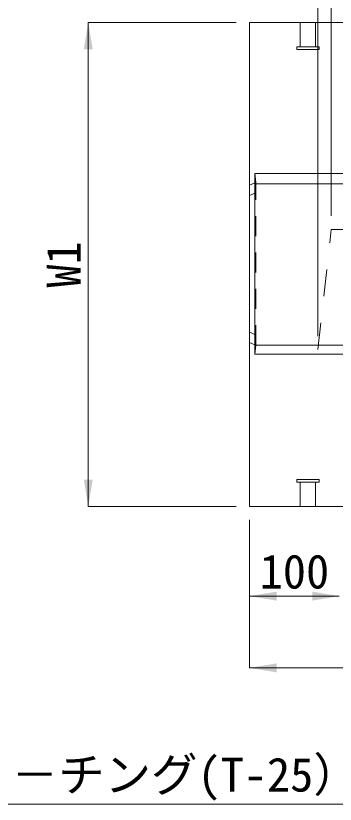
# Model space of a CAD drawing. Units: millimetres at full size; details may follow other scales. Extents: x -36174 to -11409, y 24892 to 47415.
# Drawn here: x -18651 to -18294, y 40874 to 41754 of the extents above; entities that cross this region are included whole.
import ezdxf
from ezdxf.enums import TextEntityAlignment as Align

# ---------------------------------------------------------------- set-up
doc = ezdxf.new("R2010")
doc.units = ezdxf.units.MM
doc.header["$LTSCALE"] = 30
doc.linetypes.add('USER1', pattern=[1.35, 0.75, -0.6])
doc.linetypes.add('USER2', pattern=[2, 1, -1])
for name, color, linetype, lineweight in [('側溝・本体', 7, 'Continuous', 9), ('寸法線', 7, 'Continuous', 9), ('本体', 2, 'Continuous', 20), ('ｲﾝｻｰﾄ', 3, 'USER1', 9)]:
    doc.layers.add(name, color=color, linetype=linetype, lineweight=lineweight)
doc.styles.add('ＭＳ ゴシック', font='')
doc.styles.get('ＭＳ ゴシック').set_extended_font_data('MS Gothic')

# ---------------------------------------------------------------- blocks, each defined once
blk = doc.blocks.new('filled_arrow')
at = {"color": 0, "linetype": 'Continuous', "lineweight": -2}
blk.add_solid([(7.5, 1.25), (0, 0), (7.5, -1.25)], dxfattribs=at)

msp = doc.modelspace()

# ---------------------------------------------------------------- linework, layer by layer
at = {"layer": '側溝・本体'}
for p, q in [((-18383.88, 41577.54), (-17391.88, 41577.54)), ((-18389.88, 41564.54), (-18383.88, 41567.11)), ((-18383.88, 41566.04), (-17396.38, 41566.04)), ((-18389.88, 41553.04), (-18383.88, 41555.61)), ((-18389.88, 41400.54), (-18383.88, 41397.97)), ((-18389.88, 41389.04), (-18383.88, 41386.47)), ((-18383.88, 41386.04), (-17991.88, 41386.04)), ((-18383.88, 41376.04), (-17396.38, 41376.04))]:
    msp.add_line(p, q, dxfattribs=at)
at = {"layer": '側溝・本体', "lineweight": 5}
for p, q in [((-18383.88, 41577.54), (-18383.88, 41567.11)), ((-18383.88, 41567.11), (-18383.88, 41386.47)), ((-18383.88, 41386.47), (-18383.88, 41376.04))]:
    msp.add_line(p, q, dxfattribs=at)
at = {"layer": '側溝・本体', "linetype": 'USER1', "lineweight": 5}
for p, q in [((-18383.88, 41577.54), (-18382.88, 41567.54)), ((-18383.88, 41567.11), (-18382.88, 41567.54)), ((-18383.88, 41566.04), (-18382.88, 41556.04)), ((-18382.88, 41386.04), (-18382.88, 41567.54)), ((-18383.88, 41555.61), (-18382.88, 41556.04)), ((-18383.88, 41397.97), (-18382.88, 41397.54)), ((-18383.88, 41387.54), (-18382.88, 41397.54)), ((-18383.88, 41386.47), (-18382.88, 41386.04)), ((-18383.88, 41376.04), (-18382.88, 41386.04))]:
    msp.add_line(p, q, dxfattribs=at)
at = {"layer": '側溝・本体', "linetype": 'USER2'}
for p, q in [((-18313.88, 41381.13), (-18298.88, 41515.22)), ((-18298.88, 41515.22), (-17858.88, 41515.22))]:
    msp.add_line(p, q, dxfattribs=at)
at = {"layer": '寸法線'}
for p, q in [((-18313.88, 41396.13), (-18313.88, 41846.7)), ((-18313.88, 41401.13), (-18313.88, 41846.7)), ((-18298.88, 41530.22), (-18298.88, 41846.7)), ((-18298.88, 41535.22), (-18298.88, 41846.7)), ((-18569.88, 41746.04), (-18569.88, 41206.04)), ((-18404.88, 41746.04), (-18569.88, 41746.04)), ((-18404.88, 41206.04), (-18569.88, 41206.04)), ((-18389.88, 41191.04), (-18389.88, 41026.04)), ((-18389.88, 41191.04), (-18389.88, 41106.04)), ((-18389.88, 41106.04), (-18289.88, 41106.04)), ((-18389.88, 41026.04), (-17391.88, 41026.04))]:
    msp.add_line(p, q, dxfattribs=at)
msp.add_lwpolyline([(-18128.85, 41218.3), (-18257.03, 40873.89), (-19032.92, 40873.89)], dxfattribs=at)
at = {"layer": '本体'}
for p, q in [((-18389.88, 41746.04), (-17391.88, 41746.04)), ((-18389.88, 41206.04), (-18389.88, 41746.04)), ((-18389.88, 41206.04), (-17391.88, 41206.04))]:
    msp.add_line(p, q, dxfattribs=at)
at = {"layer": 'ｲﾝｻｰﾄ', "linetype": 'USER2'}
for p, q in [((-18333.38, 41746.04), (-18333.38, 41719.04)), ((-18316.38, 41746.04), (-18316.38, 41719.04)), ((-18337.38, 41719.04), (-18312.38, 41719.04)), ((-18337.38, 41719.04), (-18337.38, 41716.04)), ((-18337.38, 41716.04), (-18312.38, 41716.04)), ((-18312.38, 41719.04), (-18312.38, 41716.04)), ((-18337.38, 41233.04), (-18337.38, 41236.04)), ((-18337.38, 41236.04), (-18312.38, 41236.04)), ((-18337.38, 41233.04), (-18312.38, 41233.04)), ((-18333.38, 41206.04), (-18333.38, 41233.04)), ((-18316.38, 41206.04), (-18316.38, 41233.04)), ((-18312.38, 41233.04), (-18312.38, 41236.04))]:
    msp.add_line(p, q, dxfattribs=at)
at = {"layer": 'ｲﾝｻｰﾄ'}
for p, q in [((-18333.38, 41746.04), (-18316.38, 41746.04)), ((-18333.38, 41206.04), (-18316.38, 41206.04))]:
    msp.add_line(p, q, dxfattribs=at)

# ---------------------------------------------------------------- block references
at = {"layer": '寸法線', "xscale": 4, "yscale": 4}
for p, rotation in [((-18569.88, 41746.04), 270), ((-18569.88, 41206.04), 90), ((-18289.88, 41106.04), 180)]:
    msp.add_blockref('filled_arrow', p, dxfattribs=dict(at, rotation=rotation))
for p in [(-18389.88, 41106.04), (-18389.88, 41026.04)]:
    msp.add_blockref('filled_arrow', p, dxfattribs=at)

# ---------------------------------------------------------------- texts
at = {"layer": '寸法線', "style": 'ＭＳ ゴシック'}
msp.add_text('W1', height=37.98, rotation=90, dxfattribs=at).set_placement((-18597.38, 41476.04), align=Align.MIDDLE_CENTER)
msp.add_text('100', height=37.98, dxfattribs=at).set_placement((-18339.88, 41133.54), align=Align.MIDDLE_CENTER)
msp.add_text('ボルト固定式グレ－チング(T-25）', height=37.98, dxfattribs=at).set_placement((-18267.03, 40925.96), align=Align.TOP_RIGHT)

doc.saveas('drawing.dxf')
